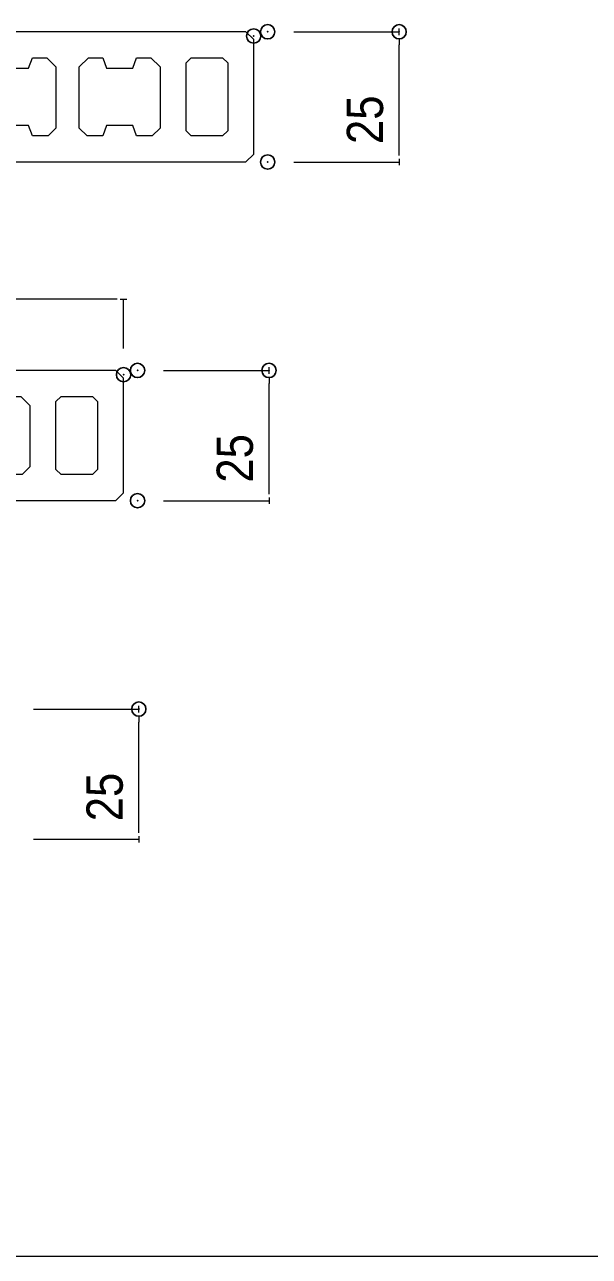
# Model space of a CAD drawing. Units: millimetres, scale not verified. Extents: x -1200 to 1200, y -500 to 500.
# Drawn here: x 739.62 to 761.32, y -447 to -399.72 of the extents above; entities that cross this region are included whole.
import ezdxf
from ezdxf.enums import TextEntityAlignment as Align

# ---------------------------------------------------------------- set-up
doc = ezdxf.new("R2010")
doc.units = ezdxf.units.MM
doc.header["$LTSCALE"] = 1.1
doc.header["$PDMODE"] = 32
doc.header["$PDSIZE"] = 0.55
for name, color, linetype, lineweight in [('0-0_一般', 7, 'Continuous', 9), ('0-1_0', 7, 'Continuous', 9), ('0-4_ルーバー', 7, 'Continuous', 9), ('0-5_デッキ', 7, 'Continuous', 9)]:
    doc.layers.add(name, color=color, linetype=linetype, lineweight=lineweight)
doc.layers.add('0-A_Defpoints', color=7, linetype='Continuous')
doc.styles.add('Osaka', font='')
doc.styles.get('Osaka').set_extended_font_data('Osaka')

# ---------------------------------------------------------------- blocks, each defined once
blk = doc.blocks.new('グループ-48-1')
at = {"layer": '0-5_デッキ'}
for points in [[(134953.06, 167125.31), (134960.56, 167132.81), (134960.56, 167242.81), (134953.06, 167250.31), (134343.06, 167250.31), (134335.56, 167242.81), (134335.56, 167132.81), (134343.06, 167125.31)], [(134400.56, 167155.31), (134395.56, 167150.31), (134365.56, 167150.31), (134360.56, 167155.31), (134360.56, 167220.31), (134365.56, 167225.31), (134395.56, 167225.31), (134400.56, 167220.31)], [(134434.31, 167225.31), (134448.06, 167225.31), (134451.82, 167215.31), (134476.82, 167215.31), (134480.57, 167225.31), (134494.32, 167225.31), (134503.07, 167216.56), (134503.07, 167157.81), (134495.57, 167150.31), (134480.57, 167150.31), (134476.82, 167160.31), (134451.82, 167160.31), (134448.06, 167150.31), (134433.06, 167150.31), (134425.56, 167157.81), (134425.56, 167216.56)], [(134534.32, 167225.31), (134548.07, 167225.31), (134551.82, 167215.31), (134576.83, 167215.31), (134580.58, 167225.31), (134594.33, 167225.31), (134603.08, 167216.56), (134603.08, 167157.81), (134595.58, 167150.31), (134580.58, 167150.31), (134576.83, 167160.31), (134551.82, 167160.31), (134548.07, 167150.31), (134533.07, 167150.31), (134525.57, 167157.81), (134525.57, 167216.56)], [(134630.58, 167225.31), (134665.58, 167225.31), (134670.58, 167220.31), (134670.58, 167155.31), (134665.58, 167150.31), (134630.58, 167150.31), (134625.58, 167155.31), (134625.58, 167220.31)], [(134744.34, 167160.31), (134719.34, 167160.31), (134715.59, 167150.31), (134700.59, 167150.31), (134693.08, 167157.81), (134693.08, 167216.56), (134701.84, 167225.31), (134715.59, 167225.31), (134719.34, 167215.31), (134744.34, 167215.31), (134748.09, 167225.31), (134761.84, 167225.31), (134770.59, 167216.56), (134770.59, 167157.81), (134763.09, 167150.31), (134748.09, 167150.31)], [(134844.35, 167160.31), (134819.34, 167160.31), (134815.59, 167150.31), (134800.59, 167150.31), (134793.09, 167157.81), (134793.09, 167216.56), (134801.84, 167225.31), (134815.59, 167225.31), (134819.34, 167215.31), (134844.35, 167215.31), (134848.1, 167225.31), (134861.85, 167225.31), (134870.6, 167216.56), (134870.6, 167157.81), (134863.1, 167150.31), (134848.1, 167150.31)], [(134930.6, 167150.31), (134900.6, 167150.31), (134895.6, 167155.31), (134895.6, 167220.31), (134900.6, 167225.31), (134930.6, 167225.31), (134935.6, 167220.31), (134935.6, 167155.31)]]:
    blk.add_lwpolyline(points, close=True, dxfattribs=at)
blk = doc.blocks.new('グループ-50-1')
at = {"layer": '0-4_ルーバー'}
for points in [[(134335.56, 166917.81), (134335.56, 166807.81), (134343.06, 166800.31), (134828.06, 166800.31), (134835.56, 166807.81), (134835.56, 166917.81), (134828.06, 166925.31), (134343.06, 166925.31)], [(134400.56, 166830.31), (134395.56, 166825.31), (134365.56, 166825.31), (134360.56, 166830.31), (134360.56, 166895.31), (134365.56, 166900.31), (134395.56, 166900.31), (134400.56, 166895.31)], [(134434.32, 166900.31), (134448.07, 166900.31), (134451.82, 166890.31), (134476.82, 166890.31), (134480.57, 166900.31), (134494.32, 166900.31), (134503.07, 166891.56), (134503.07, 166832.81), (134495.57, 166825.31), (134480.57, 166825.31), (134476.82, 166835.31), (134451.82, 166835.31), (134448.07, 166825.31), (134433.07, 166825.31), (134425.56, 166832.81), (134425.56, 166891.56)], [(134569.33, 166900.31), (134574.33, 166895.31), (134574.33, 166830.31), (134569.33, 166825.31), (134530.58, 166825.31), (134525.57, 166830.31), (134525.57, 166895.31), (134530.58, 166900.31)], [(134596.83, 166830.31), (134596.83, 166895.31), (134601.83, 166900.31), (134640.59, 166900.31), (134645.59, 166895.31), (134645.59, 166830.31), (134640.59, 166825.31), (134601.83, 166825.31)], [(134738.1, 166825.31), (134723.09, 166825.31), (134719.34, 166835.31), (134694.34, 166835.31), (134690.59, 166825.31), (134675.59, 166825.31), (134668.09, 166832.81), (134668.09, 166891.56), (134676.84, 166900.31), (134690.59, 166900.31), (134694.34, 166890.31), (134719.34, 166890.31), (134723.09, 166900.31), (134736.85, 166900.31), (134745.6, 166891.56), (134745.6, 166832.81)], [(134805.6, 166900.31), (134810.6, 166895.31), (134810.6, 166830.31), (134805.6, 166825.31), (134775.6, 166825.31), (134770.6, 166830.31), (134770.6, 166895.31), (134775.6, 166900.31)]]:
    blk.add_lwpolyline(points, close=True, dxfattribs=at)
blk = doc.blocks.new('_DOT')
at = {"layer": '0-1_0'}
for p, q in [((-2.5, 0), (-5, 0)), ((-1.25, 0), (1.25, 0))]:
    blk.add_line(p, q, dxfattribs=at)

msp = doc.modelspace()

# ---------------------------------------------------------------- linework, layer by layer
at = {"layer": '0-0_一般'}
for p, q in [((749.96, -399.99), (754.01, -399.99)), ((754.01, -404.489), (754.01, -400.49)), ((749.96, -404.99), (754.01, -404.99)), ((742.921, -410.252), (723.923, -410.252)), ((743.422, -412.153), (743.422, -410.252)), ((744.96, -412.99), (749.01, -412.99)), ((749.01, -417.489), (749.01, -413.49)), ((744.96, -417.99), (749.01, -417.99)), ((739.96, -425.99), (744.01, -425.99)), ((744.01, -430.489), (744.01, -426.49)), ((739.96, -430.99), (744.01, -430.99)), ((822.607, -447), (702.607, -447))]:
    msp.add_line(p, q, dxfattribs=at)
at = {"layer": '0-A_Defpoints'}
for p in [(748.422, -400.153), (748.96, -399.99), (754.01, -399.99), (748.96, -404.99), (743.96, -412.99), (749.01, -412.99), (743.422, -413.153), (743.96, -417.99), (744.01, -425.99)]:
    msp.add_point(p, dxfattribs=at)

# ---------------------------------------------------------------- block references
at = {"layer": '0-0_一般', "xscale": 0.1001489, "yscale": 0.1001489}
for p, rotation in [((754.01, -399.99), 90), ((754.01, -404.99), 270), ((749.01, -412.99), 90), ((749.01, -417.99), 270), ((744.01, -425.99), 90), ((744.01, -430.99), 270)]:
    msp.add_blockref('_DOT', p, dxfattribs=dict(at, rotation=rotation))
msp.add_blockref('_DOT', (743.422, -410.252), dxfattribs=at)
at = {"layer": '0-4_ルーバー', "xscale": 0.04, "yscale": 0.04}
for name in ['グループ-48-1', 'グループ-50-1']:
    msp.add_blockref(name, (-4650, -7090), dxfattribs=at)

# ---------------------------------------------------------------- texts
at = {"layer": '0-0_一般', "style": 'Osaka', "width": 0.9}
for p in [(753.81, -404.299), (748.81, -417.299), (743.81, -430.299)]:
    msp.add_text('25', height=1.393, rotation=90, dxfattribs=at).set_placement(p, align=Align.BOTTOM_LEFT)

doc.saveas('drawing.dxf')
